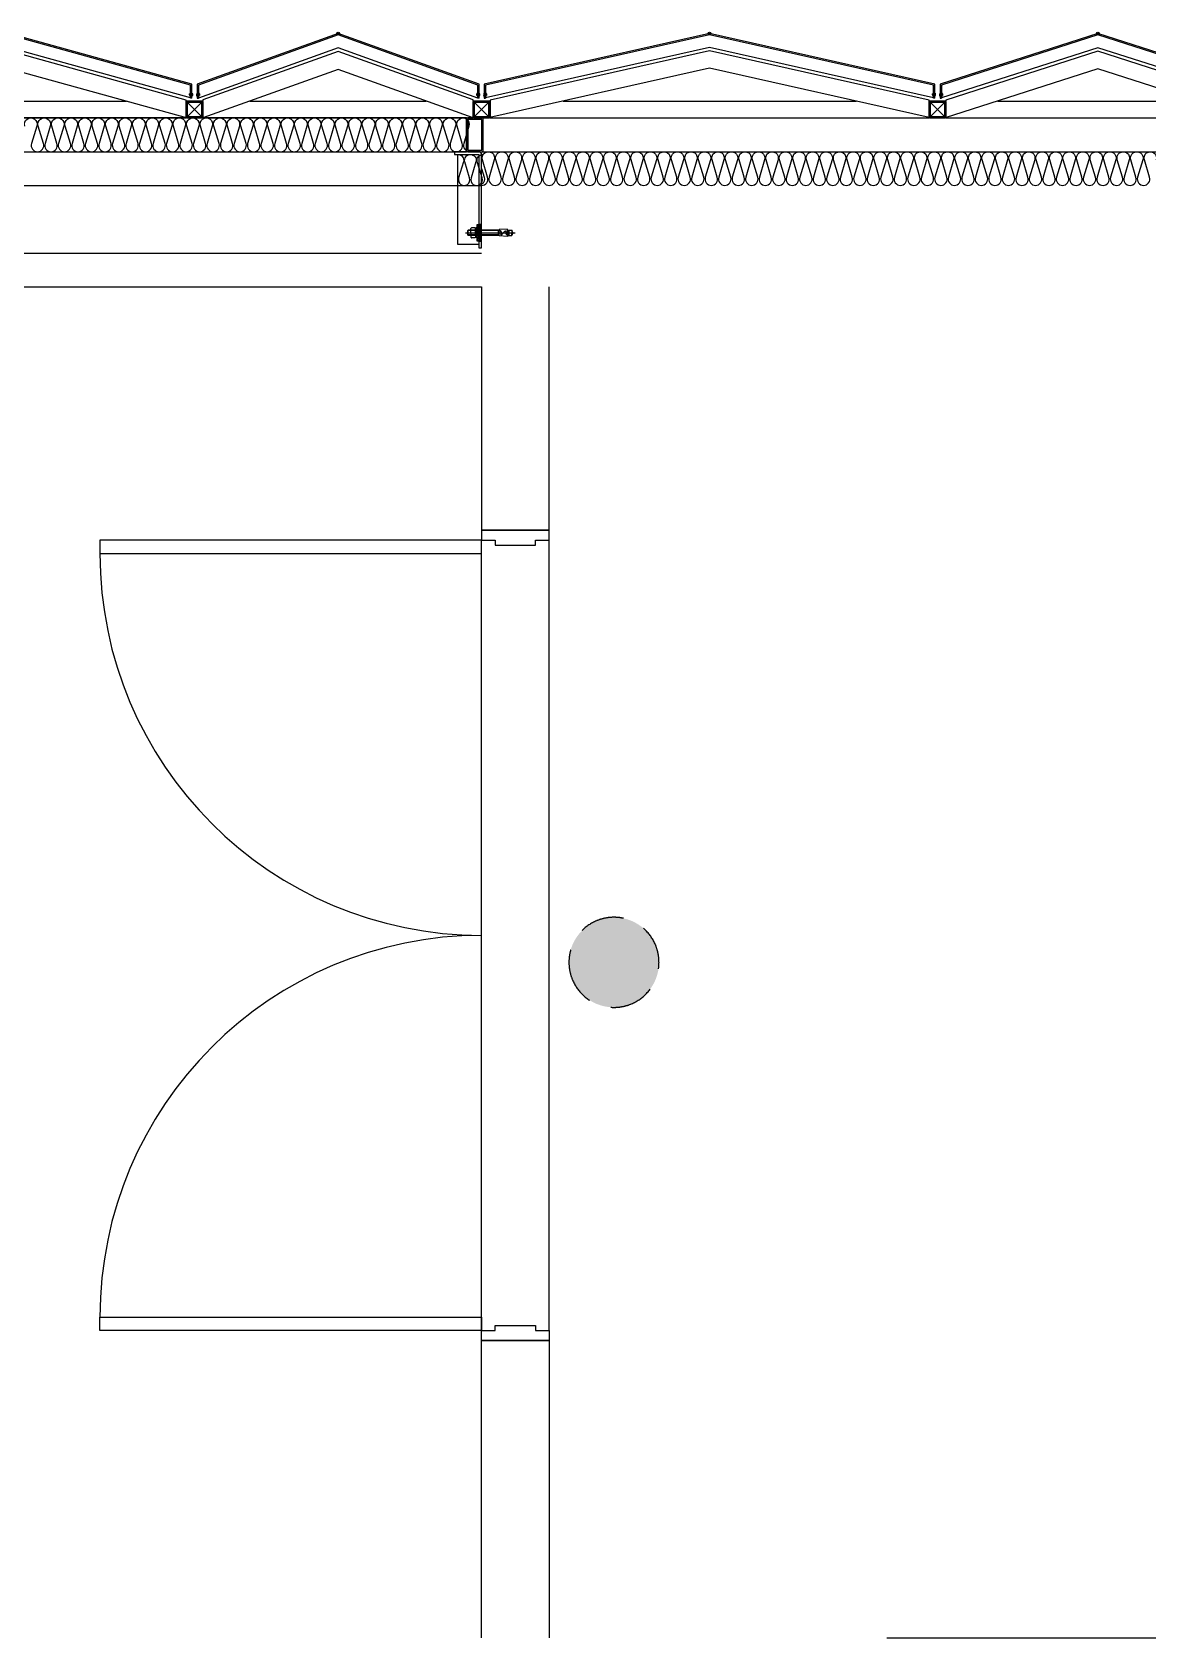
# Model space of a CAD drawing. Header units: millimetres. Extents: x -95754 to 177808, y 34455 to 150605.
# Drawn here: x 100423 to 103727, y 144705 to 149459 of the extents above; entities that cross this region are included whole.
import ezdxf

# ---------------------------------------------------------------- set-up
doc = ezdxf.new("R2010")
doc.units = ezdxf.units.MM
doc.header["$LTSCALE"] = 300
for name, pattern in [('CENTER2', [1.125, 0.75, -0.125, 0.125, -0.125]), ('ghid', [3, 2, -1]), ('HID', [2.8, 1.8, -1])]:
    doc.linetypes.add(name, pattern=pattern)
for name, color, linetype in [('4-Pipe', 4, 'Continuous'), ('6FIN', 6, 'Continuous'), ('A-DOOR', 4, 'Continuous'), ('A-DOOR-1', 1, 'Continuous'), ('A-DOOR-8', 8, 'Continuous'), ('A-WALL-D', 7, 'Continuous'), ('A-갑종방화문', 7, 'Continuous'), ('A-방화문표기', 6, 'ghid'), ('A-하지철물', 55, 'Continuous'), ('alucobond', 4, 'Continuous'), ('fastener', 1, 'Continuous'), ('ISL', 251, 'Continuous'), ('mold', 4, 'Continuous'), ('S-TEEL', 4, 'Continuous'), ('SHEET', 6, 'Continuous')]:
    doc.layers.add(name, color=color, linetype=linetype)

# ---------------------------------------------------------------- blocks, each defined once
blk = doc.blocks.new('FSD-6')
at = {"layer": 'A-DOOR'}
for points in [[(-200, 2400), (-200, 2370), (-160, 2370), (-160, 2355), (-40, 2355), (-40, 2370), (0, 2370), (0, 2400)], [(-200, 2370), (-1330, 2370), (-1330, 2330), (-200, 2330)], [(-200, 30), (-1330, 30), (-1330, 70), (-200, 70)], [(-200, 0), (-200, 30), (-160, 30), (-160, 45), (-40, 45), (-40, 30), (0, 30), (0, 0)]]:
    blk.add_lwpolyline(points, close=True, dxfattribs=at)
at = {"layer": 'A-DOOR-1'}
for centre, start, end in [((-200, 2330), 180, 270), ((-200, 70), 90, 180)]:
    blk.add_arc(centre, 1130, start, end, dxfattribs=at)
at = {"layer": 'A-DOOR-8'}
for p, q in [((-200, 30), (-200, 2370)), ((0, 30), (0, 2370))]:
    blk.add_line(p, q, dxfattribs=at)
blk = doc.blocks.new('EX-1100')
at = {"layer": '6FIN', "elevation": 0}
for points in [[(3.2, 204.1), (46.8, 204.1, 0.414214), (50, 207.3), (50, 250.9, 0.414214), (46.8, 254.1), (3.2, 254.1, 0.414214), (0, 250.9), (0, 207.3, 0.414214)], [(1146.8, 204.1), (1103.2, 204.1, -0.414214), (1100, 207.3), (1100, 250.9, -0.414214), (1103.2, 254.1), (1146.8, 254.1, -0.414214), (1150, 250.9), (1150, 207.3, -0.414214)]]:
    blk.add_lwpolyline(points, format="xyb", close=True, dxfattribs=at)
at = {"layer": 'A-하지철물'}
for p, q in [((1100, 254.1), (50, 254.1)), ((923.1, 204.1), (226.9, 204.1)), ((575, 55.9), (575, 107.8))]:
    blk.add_line(p, q, dxfattribs=at)
at = {"layer": 'A-하지철물', "elevation": 0}
blk.add_lwpolyline([(1100, 201.1), (1100, 253), (575, 107.8), (50, 253), (50, 201.1), (575, 55.9)], close=True, dxfattribs=at)
at = {"layer": 'A-하지철물'}
blk.add_circle((575, 4.1), 4.07, dxfattribs=at)
at = {"layer": 'alucobond'}
for p, q in [((32.5, 195.1), (36.5, 195.1)), ((1117.5, 195.1), (1113.5, 195.1))]:
    blk.add_line(p, q, dxfattribs=at)
at = {"layer": 'alucobond', "color": 251, "linetype": 'HID', "ltscale": 10}
for p, q in [((30.2, 185.1), (41.5, 185.1)), ((31.5, 182.4), (31.5, 187.8)), ((31.5, 186.6), (39.5, 186.6)), ((31.5, 183.6), (39.5, 183.6)), ((32, 189.3), (32.5, 189.3)), ((32, 180.9), (32.5, 180.9)), ((32.5, 180.9), (32.5, 189.3)), ((38, 182.7), (38, 187.4)), ((39.5, 182.7), (39.5, 187.4)), ((1119.8, 185.1), (1108.5, 185.1)), ((1110.5, 182.7), (1110.5, 187.4)), ((1118.5, 186.6), (1110.5, 186.6)), ((1118.5, 183.6), (1110.5, 183.6)), ((1112, 182.7), (1112, 187.4)), ((1117.5, 180.9), (1117.5, 189.3)), ((1118, 189.3), (1117.5, 189.3)), ((1118, 180.9), (1117.5, 180.9)), ((1118.5, 182.4), (1118.5, 187.8))]:
    blk.add_line(p, q, dxfattribs=at)
at = {"layer": 'alucobond', "elevation": 0}
for points in [[(32.5, 195.1), (32.5, 154.1), (575, 4.1), (1117.5, 154.1), (1117.5, 195.1)], [(36.5, 195.1), (36.5, 157.1), (575, 8.2), (1113.5, 157.1), (1113.5, 195.1)], [(1113.5, 195.1), (1113.5, 157.2)]]:
    blk.add_lwpolyline(points, dxfattribs=at)
at = {"layer": 'alucobond', "color": 251, "linetype": 'HID', "ltscale": 10, "elevation": 0}
for points in [[(36.5, 194.5), (575, 45.6), (1113.5, 194.5)], [(32, 189.3), (31.5, 187.8)], [(32, 180.9), (31.5, 182.4)], [(1118, 189.3), (1118.5, 187.8)], [(1118, 180.9), (1118.5, 182.4)]]:
    blk.add_lwpolyline(points, dxfattribs=at)
for points in [[(39.5, 186.6, -0.666667), (39.5, 183.6, -1.5)], [(1110.5, 186.6, 0.666667), (1110.5, 183.6, 1.5)]]:
    blk.add_lwpolyline(points, format="xyb", dxfattribs=at)
at = {"layer": 'alucobond', "color": 251, "linetype": 'HID', "ltscale": 10}
for centre, start, end in [((38.7, 187.4), 0, 180), ((38.7, 182.7), 180, 0), ((1111.3, 187.4), 0, 180), ((1111.3, 182.7), 180, 0)]:
    blk.add_arc(centre, 0.75, start, end, dxfattribs=at)
at = {"layer": 'mold', "color": 4, "elevation": 0}
for points in [[(25, 204.1), (25, 202.6)], [(1125, 204.1), (1125, 202.6)]]:
    blk.add_lwpolyline(points, dxfattribs=at)
at = {"layer": 'SHEET', "color": 8}
for p, q in [((46.8, 250.9), (3.2, 207.3)), ((3.2, 250.9), (46.8, 207.3)), ((1103.2, 250.9), (1146.8, 207.3)), ((1146.8, 250.9), (1103.2, 207.3))]:
    blk.add_line(p, q, dxfattribs=at)
at = {"layer": 'SHEET', "color": 8, "elevation": 0}
for points in [[(3.2, 207.3), (46.8, 207.3), (46.8, 250.9), (3.2, 250.9)], [(1146.8, 207.3), (1103.2, 207.3), (1103.2, 250.9), (1146.8, 250.9)]]:
    blk.add_lwpolyline(points, close=True, dxfattribs=at)
blk = doc.blocks.new('EX-850-1')
at = {"layer": '6FIN', "elevation": 0}
for points in [[(3.2, 204.1), (46.8, 204.1, 0.414214), (50, 207.3), (50, 250.9, 0.414214), (46.8, 254.1), (3.2, 254.1, 0.414214), (0, 250.9), (0, 207.3, 0.414214)], [(896.8, 204.1), (853.2, 204.1, -0.414214), (850, 207.3), (850, 250.9, -0.414214), (853.2, 254.1), (896.8, 254.1, -0.414214), (900, 250.9), (900, 207.3, -0.414214)]]:
    blk.add_lwpolyline(points, format="xyb", close=True, dxfattribs=at)
at = {"layer": 'A-하지철물'}
for p, q in [((850, 254.1), (50, 254.1)), ((710.9, 204.1), (189.1, 204.1))]:
    blk.add_line(p, q, dxfattribs=at)
at = {"layer": 'A-하지철물', "elevation": 0}
for points in [[(49.9, 254.1), (450, 110.3), (850.1, 254.1)], [(50, 204.1), (50, 200.9), (450, 57.2), (850, 200.9), (850, 204.1)]]:
    blk.add_lwpolyline(points, dxfattribs=at)
at = {"layer": 'A-하지철물'}
blk.add_circle((450, 4.1), 4.07, dxfattribs=at)
at = {"layer": 'alucobond'}
for p, q in [((32.5, 195.1), (36.5, 195.1)), ((867.5, 195.1), (863.5, 195.1))]:
    blk.add_line(p, q, dxfattribs=at)
at = {"layer": 'alucobond', "color": 251, "linetype": 'HID', "ltscale": 10}
for p, q in [((30.2, 185.1), (41.5, 185.1)), ((31.5, 182.4), (31.5, 187.8)), ((31.5, 186.6), (39.5, 186.6)), ((31.5, 183.6), (39.5, 183.6)), ((32, 189.3), (32.5, 189.3)), ((32, 180.9), (32.5, 180.9)), ((32.5, 180.9), (32.5, 189.3)), ((38, 182.7), (38, 187.4)), ((39.5, 182.7), (39.5, 187.4)), ((869.8, 185.1), (858.5, 185.1)), ((860.5, 182.7), (860.5, 187.4)), ((868.5, 186.6), (860.5, 186.6)), ((868.5, 183.6), (860.5, 183.6)), ((862, 182.7), (862, 187.4)), ((867.5, 180.9), (867.5, 189.3)), ((868, 189.3), (867.5, 189.3)), ((868, 180.9), (867.5, 180.9)), ((868.5, 182.4), (868.5, 187.8))]:
    blk.add_line(p, q, dxfattribs=at)
at = {"layer": 'alucobond', "elevation": 0}
for points in [[(32.5, 195.1), (32.5, 154.1), (450, 4.1), (867.5, 154.1), (867.5, 195.1)], [(36.5, 195.1), (36.5, 156.9), (450, 8.3), (863.5, 156.9), (863.5, 195.1)]]:
    blk.add_lwpolyline(points, dxfattribs=at)
at = {"layer": 'alucobond', "color": 251, "linetype": 'HID', "ltscale": 10, "elevation": 0}
blk.add_lwpolyline([(36.5, 195.1), (450, 46.6), (863.5, 195.1)], dxfattribs=at)
at = {"layer": 'alucobond', "color": 251, "linetype": 'HID', "ltscale": 10}
for points in [[(32, 189.3), (31.5, 187.8)], [(32, 180.9), (31.5, 182.4)], [(868, 189.3), (868.5, 187.8)], [(868, 180.9), (868.5, 182.4)]]:
    blk.add_lwpolyline(points, dxfattribs=at)
for points in [[(39.5, 186.6, -0.666667), (39.5, 183.6, -1.5)], [(860.5, 186.6, 0.666667), (860.5, 183.6, 1.5)]]:
    blk.add_lwpolyline(points, format="xyb", dxfattribs=at)
for centre, start, end in [((38.7, 187.4), 0, 180), ((38.7, 182.7), 180, 0), ((861.3, 187.4), 0, 180), ((861.3, 182.7), 180, 0)]:
    blk.add_arc(centre, 0.75, start, end, dxfattribs=at)
at = {"layer": 'mold', "color": 4}
for points in [[(25, 204.1), (25, 202.6)], [(875, 204.1), (875, 202.6)]]:
    blk.add_lwpolyline(points, dxfattribs=at)
at = {"layer": 'SHEET', "color": 8}
for p, q in [((46.8, 250.9), (3.2, 207.3)), ((3.2, 250.9), (46.8, 207.3)), ((853.2, 250.9), (896.8, 207.3)), ((896.8, 250.9), (853.2, 207.3))]:
    blk.add_line(p, q, dxfattribs=at)
at = {"layer": 'SHEET', "color": 8, "elevation": 0}
for points in [[(3.2, 207.3), (46.8, 207.3), (46.8, 250.9), (3.2, 250.9)], [(896.8, 207.3), (853.2, 207.3), (853.2, 250.9), (896.8, 250.9)]]:
    blk.add_lwpolyline(points, close=True, dxfattribs=at)
blk = doc.blocks.new('EX-1350')
at = {"layer": '6FIN', "elevation": 0}
for points in [[(3.2, 204.1), (46.8, 204.1, 0.414214), (50, 207.3), (50, 250.9, 0.414214), (46.8, 254.1), (3.2, 254.1, 0.414214), (0, 250.9), (0, 207.3, 0.414214)], [(1396.8, 204.1), (1353.2, 204.1, -0.414214), (1350, 207.3), (1350, 250.9, -0.414214), (1353.2, 254.1), (1396.8, 254.1, -0.414214), (1400, 250.9), (1400, 207.3, -0.414214)]]:
    blk.add_lwpolyline(points, format="xyb", close=True, dxfattribs=at)
at = {"layer": 'A-하지철물'}
for p, q in [((1350, 254.1), (50, 254.1)), ((1133.9, 204.1), (266.1, 204.1))]:
    blk.add_line(p, q, dxfattribs=at)
at = {"layer": 'A-하지철물', "elevation": 0}
for points in [[(49.7, 252.7), (700, 106.6), (1350.3, 252.7)], [(50, 254.1), (50, 201.4), (700, 55.3), (1350, 201.4), (1350, 254.1)]]:
    blk.add_lwpolyline(points, dxfattribs=at)
at = {"layer": 'A-하지철물'}
blk.add_circle((700, 4.1), 4.07, dxfattribs=at)
at = {"layer": 'alucobond'}
for p, q in [((32.5, 195.1), (36.5, 195.1)), ((1367.5, 195.1), (1363.5, 195.1))]:
    blk.add_line(p, q, dxfattribs=at)
at = {"layer": 'alucobond', "color": 251, "linetype": 'HID', "ltscale": 10}
for p, q in [((30.2, 185.1), (41.5, 185.1)), ((31.5, 182.4), (31.5, 187.8)), ((31.5, 186.6), (39.5, 186.6)), ((31.5, 183.6), (39.5, 183.6)), ((32, 189.3), (32.5, 189.3)), ((32, 180.9), (32.5, 180.9)), ((32.5, 180.9), (32.5, 189.3)), ((38, 182.7), (38, 187.4)), ((39.5, 182.7), (39.5, 187.4)), ((1369.8, 185.1), (1358.5, 185.1)), ((1360.5, 182.7), (1360.5, 187.4)), ((1368.5, 186.6), (1360.5, 186.6)), ((1368.5, 183.6), (1360.5, 183.6)), ((1362, 182.7), (1362, 187.4)), ((1367.5, 180.9), (1367.5, 189.3)), ((1368, 189.3), (1367.5, 189.3)), ((1368, 180.9), (1367.5, 180.9)), ((1368.5, 182.4), (1368.5, 187.8))]:
    blk.add_line(p, q, dxfattribs=at)
at = {"layer": 'alucobond', "elevation": 0}
for points in [[(32.5, 195.1), (32.5, 154.1), (700, 4.1), (1367.5, 154.1), (1367.5, 195.1)], [(36.5, 195.1), (36.5, 157.3), (700, 8.2), (1363.5, 157.3), (1363.5, 195.1)]]:
    blk.add_lwpolyline(points, dxfattribs=at)
at = {"layer": 'alucobond', "color": 251, "linetype": 'HID', "ltscale": 10, "elevation": 0}
for points in [[(36.5, 194.2), (700, 45.1), (1363.5, 194.2)], [(32, 189.3), (31.5, 187.8)], [(32, 180.9), (31.5, 182.4)], [(1368, 189.3), (1368.5, 187.8)], [(1368, 180.9), (1368.5, 182.4)]]:
    blk.add_lwpolyline(points, dxfattribs=at)
for points in [[(39.5, 186.6, -0.666667), (39.5, 183.6, -1.5)], [(1360.5, 186.6, 0.666667), (1360.5, 183.6, 1.5)]]:
    blk.add_lwpolyline(points, format="xyb", dxfattribs=at)
at = {"layer": 'alucobond', "color": 251, "linetype": 'HID', "ltscale": 10}
for centre, start, end in [((38.7, 187.4), 0, 180), ((38.7, 182.7), 180, 0), ((1361.3, 187.4), 0, 180), ((1361.3, 182.7), 180, 0)]:
    blk.add_arc(centre, 0.75, start, end, dxfattribs=at)
at = {"layer": 'mold', "color": 4, "elevation": 0}
for points in [[(25, 204.1), (25, 202.6)], [(1375, 204.1), (1375, 202.6)]]:
    blk.add_lwpolyline(points, dxfattribs=at)
at = {"layer": 'SHEET', "color": 8}
for p, q in [((46.8, 250.9), (3.2, 207.3)), ((3.2, 250.9), (46.8, 207.3)), ((1353.2, 250.9), (1396.8, 207.3)), ((1396.8, 250.9), (1353.2, 207.3))]:
    blk.add_line(p, q, dxfattribs=at)
at = {"layer": 'SHEET', "color": 8, "elevation": 0}
for points in [[(3.2, 207.3), (46.8, 207.3), (46.8, 250.9), (3.2, 250.9)], [(1396.8, 207.3), (1353.2, 207.3), (1353.2, 250.9), (1396.8, 250.9)]]:
    blk.add_lwpolyline(points, close=True, dxfattribs=at)
blk = doc.blocks.new('EX-950-1')
at = {"layer": '6FIN', "elevation": 0}
for points in [[(3.2, 204.1), (46.8, 204.1, 0.414214), (50, 207.3), (50, 250.9, 0.414214), (46.8, 254.1), (3.2, 254.1, 0.414214), (0, 250.9), (0, 207.3, 0.414214)], [(996.8, 204.1), (953.2, 204.1, -0.414214), (950, 207.3), (950, 250.9, -0.414214), (953.2, 254.1), (996.8, 254.1, -0.414214), (1000, 250.9), (1000, 207.3, -0.414214)]]:
    blk.add_lwpolyline(points, format="xyb", close=True, dxfattribs=at)
at = {"layer": 'A-하지철물'}
for p, q in [((950, 254.1), (50, 254.1)), ((796, 204.1), (204, 204.1))]:
    blk.add_line(p, q, dxfattribs=at)
at = {"layer": 'A-하지철물', "elevation": 0}
for points in [[(48.1, 254.1), (500, 109.1), (951.9, 254.1)], [(50, 204.1), (50, 201), (500, 56.6), (950, 201), (950, 204.1)]]:
    blk.add_lwpolyline(points, dxfattribs=at)
at = {"layer": 'A-하지철물'}
blk.add_circle((500, 4.1), 4.07, dxfattribs=at)
at = {"layer": 'alucobond'}
for p, q in [((32.5, 195.1), (36.5, 195.1)), ((967.5, 195.1), (963.5, 195.1))]:
    blk.add_line(p, q, dxfattribs=at)
at = {"layer": 'alucobond', "color": 251, "linetype": 'HID', "ltscale": 10}
for p, q in [((30.2, 185.1), (41.5, 185.1)), ((31.5, 182.4), (31.5, 187.8)), ((31.5, 186.6), (39.5, 186.6)), ((31.5, 183.6), (39.5, 183.6)), ((32, 189.3), (32.5, 189.3)), ((32, 180.9), (32.5, 180.9)), ((32.5, 180.9), (32.5, 189.3)), ((38, 182.7), (38, 187.4)), ((39.5, 182.7), (39.5, 187.4)), ((969.8, 185.1), (958.5, 185.1)), ((960.5, 182.7), (960.5, 187.4)), ((968.5, 186.6), (960.5, 186.6)), ((968.5, 183.6), (960.5, 183.6)), ((962, 182.7), (962, 187.4)), ((967.5, 180.9), (967.5, 189.3)), ((968, 189.3), (967.5, 189.3)), ((968, 180.9), (967.5, 180.9)), ((968.5, 182.4), (968.5, 187.8))]:
    blk.add_line(p, q, dxfattribs=at)
at = {"layer": 'alucobond', "elevation": 0}
for points in [[(32.5, 195.1), (32.5, 154.1), (500, 4.1), (967.5, 154.1), (967.5, 195.1)], [(36.5, 195.1), (36.5, 157), (500, 8.3), (963.5, 157), (963.5, 195.1)]]:
    blk.add_lwpolyline(points, dxfattribs=at)
at = {"layer": 'alucobond', "color": 251, "linetype": 'HID', "ltscale": 10, "elevation": 0}
blk.add_lwpolyline([(36.5, 194.8), (500, 46.1), (963.5, 194.8)], dxfattribs=at)
at = {"layer": 'alucobond', "color": 251, "linetype": 'HID', "ltscale": 10}
for points in [[(32, 189.3), (31.5, 187.8)], [(32, 180.9), (31.5, 182.4)], [(968, 189.3), (968.5, 187.8)], [(968, 180.9), (968.5, 182.4)]]:
    blk.add_lwpolyline(points, dxfattribs=at)
for points in [[(39.5, 186.6, -0.666667), (39.5, 183.6, -1.5)], [(960.5, 186.6, 0.666667), (960.5, 183.6, 1.5)]]:
    blk.add_lwpolyline(points, format="xyb", dxfattribs=at)
for centre, start, end in [((38.7, 187.4), 0, 180), ((38.7, 182.7), 180, 0), ((961.3, 187.4), 0, 180), ((961.3, 182.7), 180, 0)]:
    blk.add_arc(centre, 0.75, start, end, dxfattribs=at)
at = {"layer": 'mold', "color": 4}
for points in [[(25, 204.1), (25, 202.6)], [(975, 204.1), (975, 202.6)]]:
    blk.add_lwpolyline(points, dxfattribs=at)
at = {"layer": 'SHEET', "color": 8}
for p, q in [((46.8, 250.9), (3.2, 207.3)), ((3.2, 250.9), (46.8, 207.3)), ((953.2, 250.9), (996.8, 207.3)), ((996.8, 250.9), (953.2, 207.3))]:
    blk.add_line(p, q, dxfattribs=at)
at = {"layer": 'SHEET', "color": 8, "elevation": 0}
for points in [[(3.2, 207.3), (46.8, 207.3), (46.8, 250.9), (3.2, 250.9)], [(996.8, 207.3), (953.2, 207.3), (953.2, 250.9), (996.8, 250.9)]]:
    blk.add_lwpolyline(points, close=True, dxfattribs=at)
blk = doc.blocks.new('SYM-갑종방화문')
at = {"layer": 'A-방화문표기'}
blk.add_hatch(color=251, dxfattribs=at).paths.add_polyline_path([(-600, 0, 1), (600, 0, 1)])
at = {"layer": 'A-방화문표기', "color": 251}
blk.add_circle((0, 0), 600, dxfattribs=at)
blk = doc.blocks.new('A$C1B410CB1')
at = {"layer": 'A-갑종방화문', "xscale": 0.1666666666666667, "yscale": 0.1666666666666667, "zscale": 0.1666666666666667}
blk.add_blockref('SYM-갑종방화문', (100, 100), dxfattribs=at)
blk = doc.blocks.new('m12 set anchor')
at = {"layer": 'fastener'}
for p, q in [((-11, 5.5), (-11, 12.5)), ((-10.8, 3), (-0.5, 4)), ((-10.8, 0), (-10.8, 3)), ((-10.8, 0), (-0.5, 1)), ((-10.8, 0), (0.5, 0)), ((0, 14), (-9.5, 14)), ((0, 4), (-9.5, 4)), ((-4.8, 21), (-6, 19.8)), ((-6, 19.8), (6, 19.8)), ((-6, -49), (-6, 19.8)), ((-5.5, 5.5), (-5.5, 12.5)), ((-4.8, 21), (4.8, 21)), ((-4.8, -49), (-4.8, 21)), ((-0.5, 1), (-0.5, 4)), ((10.7, 3), (-0.5, 3)), ((0, 14), (9.5, 14)), ((0, 4), (9.5, 4)), ((0.5, 2), (10.7, 3)), ((0.5, -1), (0.5, 2)), ((0.5, -1), (10.7, 0)), ((6, 19.8), (4.8, 21)), ((4.8, -49), (4.8, 21)), ((5.5, 5.5), (5.5, 12.5)), ((6, -49), (6, 19.8)), ((10.7, 0), (10.7, 3)), ((11, 5.5), (11, 12.5)), ((-8.2, -67), (-7, -49)), ((-3.6, -67), (-8.2, -67)), ((-7, -49), (0, -49)), ((6, -46.6), (-6, -46.6)), ((-6, -67), (-6, -76.6)), ((6, -69.4), (-6, -69.4)), ((6, -70.6), (-6, -70.6)), ((2.6, -60.8), (-3.6, -54.7)), ((2.9, -60.5), (-3.2, -54.4)), ((-2.4, -64.1), (1.2, -64.1)), ((-2.4, -64.6), (1.2, -64.6)), ((-2.4, -67), (0, -67)), ((0, -49), (3.9, -49)), ((0, -67), (8.2, -67)), ((7, -49), (4.4, -49)), ((6, -67), (6, -76.6)), ((8.2, -67), (7, -49)), ((0, -79), (-6, -76.6)), ((-6, -76.6), (0, -76.6)), ((6, -76.6), (0, -76.6)), ((0, -79), (6, -76.6))]:
    blk.add_line(p, q, dxfattribs=at)
at = {"layer": 'fastener', "linetype": 'CENTER2'}
blk.add_line((0, 26), (0, -84), dxfattribs=at)
at = {"layer": 'fastener'}
for centre, radius, start, end in [((-9.5, 12.5), 1.47, 90, 180), ((-9.5, 5.5), 1.47, 180, 270), ((-7, 12.5), 1.47, 0, 90), ((-7, 5.5), 1.47, 270, 0), ((-4, 12.5), 1.47, 90, 180), ((-4, 5.5), 1.47, 180, 270), ((4, 12.5), 1.47, 0, 90), ((4, 5.5), 1.47, 270, 0), ((7, 12.5), 1.47, 90, 180), ((7, 5.5), 1.47, 180, 270), ((9.5, 12.5), 1.47, 0, 90), ((9.5, 5.5), 1.47, 270, 0), ((-2.4, -53.5), 1.68, 45, 225), ((-2.4, -65.8), 1.68, 90, 225.5847), ((-2.4, -53.5), 1.2, 45, 225), ((-2.4, -65.8), 1.2, 90, 270), ((1, -50.1), 3.6, 225, 18.0378), ((1, -50.1), 3.12, 225, 20.9333), ((1.2, -62.2), 2.4, 270, 45), ((1.2, -62.2), 1.92, 270, 45)]:
    blk.add_arc(centre, radius, start, end, dxfattribs=at)

msp = doc.modelspace()

# ---------------------------------------------------------------- hatches: boundary and pattern name
at = {"layer": 'S-TEEL', "transparency": 33554687}
h = msp.add_hatch(dxfattribs=at)
h.set_pattern_fill('DASH', color=1, scale=0.5, angle=270)
h.set_pattern_definition([(270, (105611.715, 150866.0545), (1.5875, -1.5875), [1.5875, -1.5875])])
h.paths.add_polyline_path([(101745.6, 148840), (101753.6, 148840), (101753.6, 148890), (101745.6, 148890)])

# ---------------------------------------------------------------- linework, layer by layer
at = {"layer": '4-Pipe', "elevation": 0}
for points in [[(101758.6, 149109.5), (101758.6, 149200.5, 0.414214), (101754.1, 149205), (101713.1, 149205, 0.414214), (101708.6, 149200.5), (101708.6, 149109.5, 0.414214), (101713.1, 149105), (101754.1, 149105, 0.414214)], [(101745.6, 149105), (101673.6, 149105), (101673.6, 149097), (101745.6, 149097), (101745.6, 148820), (101753.6, 148820), (101753.6, 149097, 0.414214)]]:
    msp.add_lwpolyline(points, format="xyb", close=True, dxfattribs=at)
for points in [[(101754.1, 149109.5), (101754.1, 149200.5), (101713.1, 149200.5), (101713.1, 149109.5)], [(101745.6, 148840), (101740.6, 148840), (101740.6, 148890), (101745.6, 148890)]]:
    msp.add_lwpolyline(points, close=True, dxfattribs=at)
msp.add_lwpolyline([(101745.6, 148830), (101683.6, 148830), (101683.6, 149097)], dxfattribs=at)
at = {"layer": '4-Pipe', "color": 1}
for centre, end in [((101745.6, 148884), 210), ((101745.6, 148881), 210), ((101745.6, 148878), 210), ((101745.6, 148875), 210), ((101745.6, 148872), 210), ((101745.6, 148869), 210), ((101745.6, 148866), 210), ((101745.6, 148863), 210), ((101745.6, 148860), 210), ((101745.6, 148857), 210), ((101745.6, 148854), 210), ((101745.6, 148851), 210), ((101745.6, 148848), 210), ((101745.6, 148845), 270)]:
    msp.add_arc(centre, 3, 90, end, dxfattribs=at)
at = {"layer": 'A-WALL-D'}
for p, q in [((98753.6, 148805), (101753.6, 148805)), ((98753.6, 148705), (101753.6, 148705)), ((102953.6, 144705), (112553.6, 144705))]:
    msp.add_line(p, q, dxfattribs=at)
at = {"layer": 'A-WALL-D', "elevation": 0}
for points in [[(101753.6, 148705), (101753.6, 147985), (101953.6, 147985), (101953.6, 148705)], [(101753.6, 144705), (101753.6, 145585), (101953.6, 145585), (101953.6, 144705)]]:
    msp.add_lwpolyline(points, dxfattribs=at)
at = {"layer": 'ISL'}
msp.add_line((98753.6, 149005), (101753.6, 149005), dxfattribs=at)
at = {"layer": 'ISL', "elevation": 0}
msp.add_lwpolyline([(98798.6, 149105), (101708.6, 149105), (101708.6, 149205), (98798.6, 149205)], close=True, dxfattribs=at)
for points in [[(100400.9, 149180.8, -1.372593), (100436.3, 149180.8), (100420.9, 149129.3, 0.509267), (100438.6, 149105, 0.509267), (100456.3, 149129.3), (100440.9, 149180.8, -1.372593), (100476.3, 149180.8), (100460.9, 149129.3, 0.509267), (100478.6, 149105, 0.509267), (100496.3, 149129.3), (100480.9, 149180.8, -1.372593), (100516.3, 149180.8), (100500.9, 149129.3, 0.509267), (100518.6, 149105, 0.509267), (100536.3, 149129.3), (100520.9, 149180.8, -1.372593), (100556.3, 149180.8), (100540.9, 149129.3, 0.509267), (100558.6, 149105, 0.509267), (100576.3, 149129.3), (100560.9, 149180.8, -1.372593), (100596.3, 149180.8), (100580.9, 149129.3, 0.509267), (100598.6, 149105, 0.509267), (100616.3, 149129.3), (100600.9, 149180.8, -1.372593), (100636.3, 149180.8), (100620.9, 149129.3, 0.509267), (100638.6, 149105, 0.509267), (100656.3, 149129.3), (100640.9, 149180.8, -1.372593), (100676.3, 149180.8), (100660.9, 149129.3, 0.509267), (100678.6, 149105, 0.509267), (100696.3, 149129.3), (100680.9, 149180.8, -1.372593), (100716.3, 149180.8), (100700.9, 149129.3, 0.509267), (100718.6, 149105, 0.509267), (100736.3, 149129.3), (100720.9, 149180.8, -1.372593), (100756.3, 149180.8), (100740.9, 149129.3, 0.509267), (100758.6, 149105, 0.509267), (100776.3, 149129.3), (100760.9, 149180.8, -1.372593), (100796.3, 149180.8), (100780.9, 149129.3, 0.509267), (100798.6, 149105, 0.509267), (100816.3, 149129.3), (100800.9, 149180.8, -1.372593), (100836.3, 149180.8), (100820.9, 149129.3, 0.509267), (100838.6, 149105, 0.509267), (100856.3, 149129.3), (100840.9, 149180.8, -1.372593), (100876.3, 149180.8), (100860.9, 149129.3, 0.509267), (100878.6, 149105, 0.509267), (100896.3, 149129.3), (100880.9, 149180.8, -1.372593), (100916.3, 149180.8), (100900.9, 149129.3, 0.509267), (100918.6, 149105, 0.509267), (100936.3, 149129.3), (100920.9, 149180.8, -1.372593), (100956.3, 149180.8), (100940.9, 149129.3, 0.509267), (100958.6, 149105, 0.509267), (100976.3, 149129.3), (100960.9, 149180.8, -1.372593), (100996.3, 149180.8), (100980.9, 149129.3, 0.509267), (100998.6, 149105, 0.509267), (101016.3, 149129.3), (101000.9, 149180.8, -1.372593), (101036.3, 149180.8), (101020.9, 149129.3, 0.509267), (101038.6, 149105, 0.509267), (101056.3, 149129.3), (101040.9, 149180.8, -1.372593), (101076.3, 149180.8), (101060.9, 149129.3, 0.509267), (101078.6, 149105, 0.509267), (101096.3, 149129.3), (101080.9, 149180.8, -1.372593), (101116.3, 149180.8), (101100.9, 149129.3, 0.509267), (101118.6, 149105, 0.509267), (101136.3, 149129.3), (101120.9, 149180.8, -1.372593), (101156.3, 149180.8), (101140.9, 149129.3, 0.509267), (101158.6, 149105, 0.509267), (101176.3, 149129.3), (101160.9, 149180.8, -1.372593), (101196.3, 149180.8), (101180.9, 149129.3, 0.509267), (101198.6, 149105, 0.509267), (101216.3, 149129.3), (101200.9, 149180.8, -1.372593), (101236.3, 149180.8), (101220.9, 149129.3, 0.509267), (101238.6, 149105, 0.509267), (101256.3, 149129.3), (101240.9, 149180.8, -1.372593), (101276.3, 149180.8), (101260.9, 149129.3, 0.509267), (101278.6, 149105, 0.509267), (101296.3, 149129.3), (101280.9, 149180.8, -1.372593), (101316.3, 149180.8), (101300.9, 149129.3, 0.509267), (101318.6, 149105, 0.509267), (101336.3, 149129.3), (101320.9, 149180.8, -1.372593), (101356.3, 149180.8), (101340.9, 149129.3, 0.509267), (101358.6, 149105, 0.509267), (101376.3, 149129.3), (101360.9, 149180.8, -1.372593), (101396.3, 149180.8), (101380.9, 149129.3, 0.509267), (101398.6, 149105, 0.509267), (101416.3, 149129.3), (101400.9, 149180.8, -1.372593), (101436.3, 149180.8), (101420.9, 149129.3, 0.509267), (101438.6, 149105, 0.509267), (101456.3, 149129.3), (101440.9, 149180.8, -1.372593), (101476.3, 149180.8), (101460.9, 149129.3, 0.509267), (101478.6, 149105, 0.509267), (101496.3, 149129.3), (101480.9, 149180.8, -1.372593), (101516.3, 149180.8), (101500.9, 149129.3, 0.509267), (101518.6, 149105, 0.509267), (101536.3, 149129.3), (101520.9, 149180.8, -1.372593), (101556.3, 149180.8), (101540.9, 149129.3, 0.509267), (101558.6, 149105, 0.509267), (101576.3, 149129.3), (101560.9, 149180.8, -1.372593), (101596.3, 149180.8), (101580.9, 149129.3, 0.509267), (101598.6, 149105, 0.509267), (101616.3, 149129.3), (101600.9, 149180.8, -1.372593), (101636.3, 149180.8), (101620.9, 149129.3, 0.509267), (101638.6, 149105, 0.509267), (101656.3, 149129.3), (101640.9, 149180.8, -1.372593), (101676.3, 149180.8), (101660.9, 149129.3, 0.509267), (101678.6, 149105, 0.509267), (101696.3, 149129.3), (101680.9, 149180.8, -1.372593), (101716.3, 149180.8), (101700.9, 149129.3, 0.509267), (101718.6, 149105)], [(101683.6, 149097, -0.509267), (101699.8, 149074.7), (101685.7, 149027.3, 1.372593), (101718.2, 149027.3), (101704.1, 149074.7, -0.509267), (101720.4, 149097, -0.509267), (101736.6, 149074.7), (101722.5, 149027.3, 1.372593), (101755, 149027.3), (101740.9, 149074.7, -0.509267), (101757.2, 149097)], [(101745.6, 149091.1, 0.125781), (101745.6, 149081.9)], [(101753.6, 149005, 0.001101), (101753.7, 149005, 0.509267), (101771.3, 149029.3), (101756, 149080.8, -1.372593), (101791.3, 149080.8), (101776, 149029.3, 0.509267), (101793.7, 149005, 0.509267), (101811.3, 149029.3), (101796, 149080.8, -1.372593), (101831.3, 149080.8), (101816, 149029.3, 0.509267), (101833.7, 149005, 0.509267), (101851.3, 149029.3), (101836, 149080.8, -1.372593), (101871.3, 149080.8), (101856, 149029.3, 0.509267), (101873.7, 149005, 0.509267), (101891.3, 149029.3), (101876, 149080.8, -1.372593), (101911.3, 149080.8), (101896, 149029.3, 0.509267), (101913.7, 149005, 0.509267), (101931.3, 149029.3), (101916, 149080.8, -1.372593), (101951.3, 149080.8), (101936, 149029.3, 0.509267), (101953.7, 149005, 0.509267), (101971.3, 149029.3), (101956, 149080.8, -1.372593), (101991.3, 149080.8), (101976, 149029.3, 0.509267), (101993.7, 149005, 0.509267), (102011.3, 149029.3), (101996, 149080.8, -1.372593), (102031.3, 149080.8), (102016, 149029.3, 0.509267), (102033.7, 149005, 0.509267), (102051.3, 149029.3), (102036, 149080.8, -1.372593), (102071.3, 149080.8), (102056, 149029.3, 0.509267), (102073.7, 149005, 0.509267), (102091.3, 149029.3), (102076, 149080.8, -1.372593), (102111.3, 149080.8), (102096, 149029.3, 0.509267), (102113.7, 149005, 0.509267), (102131.3, 149029.3), (102116, 149080.8, -1.372593), (102151.3, 149080.8), (102136, 149029.3, 0.509267), (102153.7, 149005, 0.509267), (102171.3, 149029.3), (102156, 149080.8, -1.372593), (102191.3, 149080.8), (102176, 149029.3, 0.509267), (102193.7, 149005, 0.509267), (102211.3, 149029.3), (102196, 149080.8, -1.372593), (102231.3, 149080.8), (102216, 149029.3, 0.509267), (102233.7, 149005, 0.509267), (102251.3, 149029.3), (102236, 149080.8, -1.372593), (102271.3, 149080.8), (102256, 149029.3, 0.509267), (102273.7, 149005, 0.509267), (102291.3, 149029.3), (102276, 149080.8, -1.372593), (102311.3, 149080.8), (102296, 149029.3, 0.509267), (102313.7, 149005, 0.509267), (102331.3, 149029.3), (102316, 149080.8, -1.372593), (102351.3, 149080.8), (102336, 149029.3, 0.509267), (102353.7, 149005, 0.509267), (102371.3, 149029.3), (102356, 149080.8, -1.372593), (102391.3, 149080.8), (102376, 149029.3, 0.509267), (102393.7, 149005, 0.509267), (102411.3, 149029.3), (102396, 149080.8, -1.372593), (102431.3, 149080.8), (102416, 149029.3, 0.509267), (102433.7, 149005, 0.509267), (102451.3, 149029.3), (102436, 149080.8, -1.372593), (102471.3, 149080.8), (102456, 149029.3, 0.509267), (102473.7, 149005, 0.509267), (102491.3, 149029.3), (102476, 149080.8, -1.372593), (102511.3, 149080.8), (102496, 149029.3, 0.509267), (102513.7, 149005, 0.509267), (102531.3, 149029.3), (102516, 149080.8, -1.372593), (102551.3, 149080.8), (102536, 149029.3, 0.509267), (102553.7, 149005, 0.509267), (102571.3, 149029.3), (102556, 149080.8, -1.372593), (102591.3, 149080.8), (102576, 149029.3, 0.509267), (102593.7, 149005, 0.509267), (102611.3, 149029.3), (102596, 149080.8, -1.372593), (102631.3, 149080.8), (102616, 149029.3, 0.509267), (102633.7, 149005, 0.509267), (102651.3, 149029.3), (102636, 149080.8, -1.372593), (102671.3, 149080.8), (102656, 149029.3, 0.509267), (102673.7, 149005, 0.509267), (102691.3, 149029.3), (102676, 149080.8, -1.372593), (102711.3, 149080.8), (102696, 149029.3, 0.509267), (102713.7, 149005, 0.509267), (102731.3, 149029.3), (102716, 149080.8, -1.372593), (102751.3, 149080.8), (102736, 149029.3, 0.509267), (102753.7, 149005, 0.509267), (102771.3, 149029.3), (102756, 149080.8, -1.372593), (102791.3, 149080.8), (102776, 149029.3, 0.509267), (102793.7, 149005, 0.509267), (102811.3, 149029.3), (102796, 149080.8, -1.372593), (102831.3, 149080.8), (102816, 149029.3, 0.509267), (102833.7, 149005, 0.509267), (102851.3, 149029.3), (102836, 149080.8, -1.372593), (102871.3, 149080.8), (102856, 149029.3, 0.509267), (102873.7, 149005, 0.509267), (102891.3, 149029.3), (102876, 149080.8, -1.372593), (102911.3, 149080.8), (102896, 149029.3, 0.509267), (102913.7, 149005, 0.509267), (102931.3, 149029.3), (102916, 149080.8, -1.372593), (102951.3, 149080.8), (102936, 149029.3, 0.509267), (102953.7, 149005, 0.509267), (102971.3, 149029.3), (102956, 149080.8, -1.372593), (102991.3, 149080.8), (102976, 149029.3, 0.509267), (102993.7, 149005, 0.509267), (103011.3, 149029.3), (102996, 149080.8, -1.372593), (103031.3, 149080.8), (103016, 149029.3, 0.509267), (103033.7, 149005, 0.509267), (103051.3, 149029.3), (103036, 149080.8, -1.372593), (103071.3, 149080.8), (103056, 149029.3, 0.509267), (103073.7, 149005, 0.509267), (103091.3, 149029.3), (103076, 149080.8, -1.372593), (103111.3, 149080.8), (103096, 149029.3, 0.509267), (103113.7, 149005, 0.509267), (103131.3, 149029.3), (103116, 149080.8, -1.372593), (103151.3, 149080.8), (103136, 149029.3, 0.509267), (103153.7, 149005, 0.509267), (103171.3, 149029.3), (103156, 149080.8, -1.372593), (103191.3, 149080.8), (103176, 149029.3, 0.509267), (103193.7, 149005, 0.509267), (103211.3, 149029.3), (103196, 149080.8, -1.372593), (103231.3, 149080.8), (103216, 149029.3, 0.509267), (103233.7, 149005, 0.509267), (103251.3, 149029.3), (103236, 149080.8, -1.372593), (103271.3, 149080.8), (103256, 149029.3, 0.509267), (103273.7, 149005, 0.509267), (103291.3, 149029.3), (103276, 149080.8, -1.372593), (103311.3, 149080.8), (103296, 149029.3, 0.509267), (103313.7, 149005, 0.509267), (103331.3, 149029.3), (103316, 149080.8, -1.372593), (103351.3, 149080.8), (103336, 149029.3, 0.509267), (103353.7, 149005, 0.509267), (103371.3, 149029.3), (103356, 149080.8, -1.372593), (103391.3, 149080.8), (103376, 149029.3, 0.509267), (103393.7, 149005, 0.509267), (103411.3, 149029.3), (103396, 149080.8, -1.372593), (103431.3, 149080.8), (103416, 149029.3, 0.509267), (103433.7, 149005, 0.509267), (103451.3, 149029.3), (103436, 149080.8, -1.372593), (103471.3, 149080.8), (103456, 149029.3, 0.509267), (103473.7, 149005, 0.509267), (103491.3, 149029.3), (103476, 149080.8, -1.372593), (103511.3, 149080.8), (103496, 149029.3, 0.509267), (103513.7, 149005, 0.509267), (103531.3, 149029.3), (103516, 149080.8, -1.372593), (103551.3, 149080.8), (103536, 149029.3, 0.509267), (103553.7, 149005, 0.509267), (103571.3, 149029.3), (103556, 149080.8, -1.372593), (103591.3, 149080.8), (103576, 149029.3, 0.509267), (103593.7, 149005, 0.509267), (103611.3, 149029.3), (103596, 149080.8, -1.372593), (103631.3, 149080.8), (103616, 149029.3, 0.509267), (103633.7, 149005, 0.509267), (103651.3, 149029.3), (103636, 149080.8, -1.372593), (103671.3, 149080.8), (103656, 149029.3, 0.509267), (103673.7, 149005, 0.509267), (103691.3, 149029.3), (103676, 149080.8, -1.372593), (103711.3, 149080.8), (103696, 149029.3, 0.509267), (103713.7, 149005, 0.509267), (103731.3, 149029.3), (103716, 149080.8, -1.372593), (103751.3, 149080.8)], [(101753.6, 149055), (101761.2, 149029.3, -0.34024), (101753.6, 149008, -0.34024)]]:
    msp.add_lwpolyline(points, format="xyb", dxfattribs=at)
msp.add_lwpolyline([(101753.6, 149105), (168578.6, 149105)], dxfattribs=at)
at = {"layer": 'S-TEEL', "color": 1, "elevation": 0}
msp.add_lwpolyline([(101745.6, 148840), (101753.6, 148840), (101753.6, 148890), (101745.6, 148890)], close=True, dxfattribs=at)

# ---------------------------------------------------------------- block references
at = {"layer": 'A-DOOR'}
msp.add_blockref('FSD-6', (101953.6, 145585), dxfattribs=at)
at = {"layer": 'A-갑종방화문', "xscale": -1.333333333333056, "yscale": 1.333333333333056, "zscale": 1.333333333333056, "rotation": 90}
msp.add_blockref('A$C1B410CB1', (102278.9, 146838.4), dxfattribs=at)
at = {"layer": 'A-하지철물', "rotation": 180}
for name, p in [('EX-1100', (100928.6, 149459.1)), ('EX-850-1', (101778.6, 149459.1)), ('EX-1350', (103128.6, 149459.1)), ('EX-950-1', (104078.6, 149459.1))]:
    msp.add_blockref(name, p, dxfattribs=at)
at = {"layer": 'fastener', "xscale": 1.333333333333333, "yscale": 1.333333333333333, "zscale": 1.333333333333333, "rotation": 90.00000000000026}
msp.add_blockref('m12 set anchor', (101740.6, 148865), dxfattribs=at)

doc.saveas('drawing.dxf')
